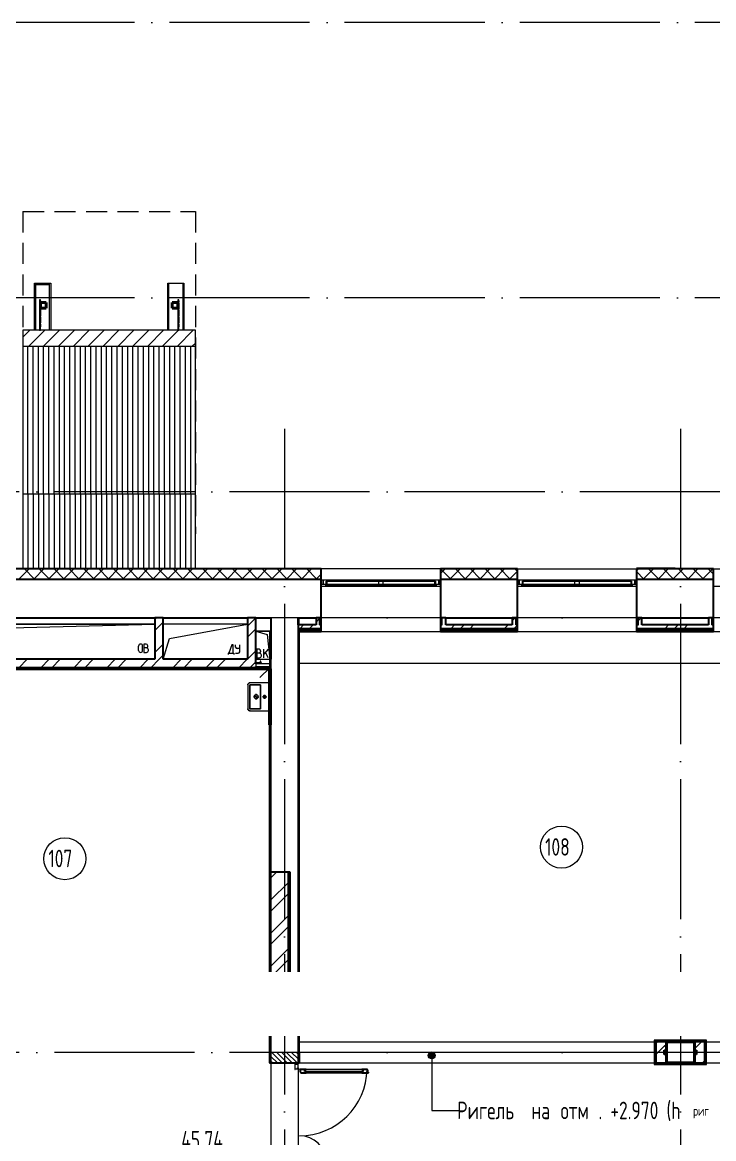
# Model space of a CAD drawing. Header units: millimetres. Extents: x -396912 to 182286, y -43638 to 41610.
# Drawn here: x -57349 to -47481, y -11860 to 4072 of the extents above; entities that cross this region are included whole.
import ezdxf
from ezdxf import colors
from ezdxf.entities.mleader import LeaderData, LeaderLine
from ezdxf.math import Vec2, Vec3

# ---------------------------------------------------------------- set-up
doc = ezdxf.new("R2010")
doc.units = ezdxf.units.MM
for name, pattern in [('ADSK_Линия сетки', [25, 20, -2.5, 0, -2.5]), ('ADSK_Сверху', [450, 300, -150]), ('ADSK_Штриховая_ш2 п1_5', [4.5, 3, -1.5]), ('ADSK_Штриховая_ш3 п1_5', [4.5, 3, -1.5])]:
    doc.linetypes.add(name, pattern=pattern)
for name, color, linetype, lineweight in [('_ Окна', 7, 'Continuous', 9), ('RC-Выноски', 7, 'Continuous', 0), ('Аннотация', 7, 'Continuous', 18), ('Витраж', 7, 'Continuous', 9), ('Двери', 252, 'Continuous', 9), ('Крыша', 7, 'Continuous', 9), ('Крыша штриховка', 7, 'Continuous', 9), ('Линии', 7, 'Continuous', 9), ('Марки помещений', 252, 'Continuous', 20), ('Несущие колонны', 252, 'Continuous', 18), ('Оборудование', 8, 'Continuous', 18), ('Ограждение', 252, 'Continuous', 9), ('Окна', 252, 'Continuous', 9), ('Оси', 252, 'Continuous', 9), ('Перекрытие', 252, 'Continuous', 18), ('Стены внутренние', 7, 'Continuous', 18), ('Стены наружные', 7, 'Continuous', 18), ('Стены штриховка', 7, 'Continuous', 9)]:
    doc.layers.add(name, color=color, linetype=linetype, lineweight=lineweight)
doc.layers.add('Двери открывание', color=7, linetype='Continuous', lineweight=9, true_color=0xc0c0c0)
doc.layers.add('Узлы', color=7, linetype='Continuous')
doc.styles.add('GOST Common_3', font='', dxfattribs={"height": 3.5})
doc.styles.add('GOST Common_5', font='', dxfattribs={"width": 0.9, "height": 2.5})
doc.styles.add('RubezhCAD', font='', dxfattribs={"oblique": 10})
doc.styles.get('GOST Common_3').set_extended_font_data('GOST 2.304 type A')
doc.styles.get('GOST Common_5').set_extended_font_data('GOST 2.304 type A')
doc.styles.get('RubezhCAD').set_extended_font_data('GOST type A')
pattern_1 = [(0, (-32121.8, 94), (0, 600), []), (90, (-32121.8, 94), (-600, 4e-14), [])]

# ---------------------------------------------------------------- blocks, each defined once
blk = doc.blocks.new('1 этаж')
at = {"layer": 'Аннотация', "lineweight": 9, "true_color": 0x636466}
h = blk.add_hatch(color=251, dxfattribs=at)
edge = h.paths.add_edge_path()
edge.add_arc((-57207, -11589), 50, 0, 360)
at = {"layer": 'Двери', "lineweight": 18, "true_color": 0x636466}
h = blk.add_hatch(dxfattribs=at)
h.set_pattern_fill('FP_2', color=251, angle=-90, style=0, pattern_type=2)
h.set_pattern_definition([(315, (-59307.8, -12320.73), (35.3553, 35.3553), [])])
h.paths.add_polyline_path([(-59503, -13346), (-59113, -13346), (-59113, -13196), (-59503, -13196), (-59503, -13206)])
h.paths.add_polyline_path([(-59503, -11546), (-59503, -11696), (-59113, -11696), (-59113, -11546)])
at = {"layer": 'Ограждение', "true_color": 0x636466}
h = blk.add_hatch(dxfattribs=at)
h.set_pattern_fill('FP_25', color=251, style=0, pattern_type=2)
h.set_pattern_definition(pattern_1)
h.paths.add_polyline_path([(-54023, -11376), (-53288, -11376), (-53283, -11371), (-54033, -11371), (-54028, -11376)])
h = blk.add_hatch(dxfattribs=at)
h.set_pattern_fill('FP_25', color=251, style=0, pattern_type=2)
h.set_pattern_definition(pattern_1)
h.paths.add_polyline_path([(-53288, -11721), (-53283, -11721), (-53288, -11716), (-54028, -11716), (-54033, -11721), (-53292, -11721)])
at = {"color": 251, "lineweight": 18, "true_color": 0x636466}
for p, q in [((-61158, -5436), (-65458, -5436)), ((-65326, -5536), (-61158, -5436)), ((-59838, -5436), (-61038, -5436)), ((-60948, -5639), (-59838, -5436)), ((-59718, -5536), (-59554, -5580)), ((-59518, -5536), (-59718, -5536)), ((-59518, -5936), (-59518, -5536)), ((-61284, -5718), (-61314, -5718)), ((-61314, -5718), (-61314, -5838)), ((-61038, -5936), (-60948, -5639)), ((-60060, -5731), (-60103, -5851)), ((-60040, -5731), (-60060, -5731)), ((-60040, -5851), (-60040, -5731)), ((-60006, -5764), (-60006, -5731)), ((-59948, -5831), (-59948, -5731)), ((-59554, -5580), (-59518, -5936)), ((-61391, -5810), (-61391, -5747)), ((-61334, -5810), (-61334, -5747)), ((-61280, -5772), (-61314, -5772)), ((-61314, -5838), (-61277, -5838)), ((-61260, -5752), (-61260, -5742)), ((-61250, -5812), (-61250, -5802)), ((-60113, -5851), (-60113, -5866)), ((-60103, -5851), (-60113, -5851)), ((-60103, -5851), (-60040, -5851)), ((-60040, -5851), (-60030, -5851)), ((-60030, -5851), (-60030, -5866)), ((-60006, -5851), (-59968, -5851)), ((-59948, -5784), (-59986, -5784)), ((-59672, -5793), (-59702, -5793)), ((-59702, -5793), (-59702, -5913)), ((-59668, -5847), (-59702, -5847)), ((-59648, -5827), (-59648, -5817)), ((-59638, -5887), (-59638, -5877)), ((-59542, -5793), (-59602, -5865)), ((-59602, -5913), (-59602, -5793)), ((-59542, -5913), (-59578, -5836)), ((-59702, -5913), (-59665, -5913))]:
    blk.add_line(p, q, dxfattribs=at)
for centre, radius, start, end in [((-61362, -5747), 28.7, 0, 180), ((-61284, -5742), 23.3, 0, 90), ((-61362, -5810), 28.7, 180, 0), ((-61280, -5752), 20, 270, 0), ((-61280, -5802), 30, 0, 90), ((-61277, -5812), 26.7, 270, 0), ((-59986, -5764), 20, 180, 270), ((-59968, -5831), 20, 270, 0), ((-59672, -5817), 23.3, 0, 90), ((-59668, -5827), 20, 270, 0), ((-59668, -5877), 30, 0, 90), ((-59665, -5887), 26.7, 270, 0)]:
    blk.add_arc(centre, radius, start, end, dxfattribs=at)
at = {"layer": '_ Окна', "color": 251, "true_color": 0x636466}
for p, q in [((-58758, -4806), (-58783, -4806)), ((-58783, -4864), (-58758, -4864)), ((-58758, -4864), (-58758, -4806)), ((-57083, -4806), (-57108, -4806)), ((-57108, -4806), (-57108, -4864)), ((-57108, -4864), (-57083, -4864)), ((-55958, -4806), (-55983, -4806)), ((-55983, -4864), (-55958, -4864)), ((-55958, -4864), (-55958, -4806)), ((-54283, -4806), (-54308, -4806)), ((-54308, -4806), (-54308, -4864)), ((-54308, -4864), (-54283, -4864))]:
    blk.add_line(p, q, dxfattribs=at)
at = {"layer": '_ Окна', "color": 251, "lineweight": 18, "true_color": 0x636466}
for p, q in [((-58698, -4806), (-58758, -4806)), ((-58758, -4806), (-58758, -4864)), ((-58758, -4864), (-58720, -4864)), ((-58712, -4864), (-58712, -4823)), ((-58712, -4823), (-58700, -4823)), ((-58694, -4823), (-58698, -4806)), ((-57167, -4806), (-57172, -4823)), ((-57108, -4806), (-57167, -4806)), ((-57166, -4823), (-57154, -4823)), ((-57154, -4823), (-57154, -4864)), ((-57146, -4864), (-57108, -4864)), ((-57108, -4864), (-57108, -4806)), ((-55898, -4806), (-55958, -4806)), ((-55958, -4806), (-55958, -4864)), ((-55958, -4864), (-55920, -4864)), ((-55912, -4864), (-55912, -4823)), ((-55912, -4823), (-55900, -4823)), ((-55894, -4823), (-55898, -4806)), ((-54367, -4806), (-54372, -4823)), ((-54308, -4806), (-54367, -4806)), ((-54366, -4823), (-54354, -4823)), ((-54354, -4823), (-54354, -4864)), ((-54346, -4864), (-54308, -4864)), ((-54308, -4864), (-54308, -4806))]:
    blk.add_line(p, q, dxfattribs=at)
at = {"layer": 'Аннотация', "color": 251, "lineweight": 9, "true_color": 0x636466}
for p, q in [((-57207, -11589), (-57207, -12375)), ((-57207, -12375), (-56822, -12375))]:
    blk.add_line(p, q, dxfattribs=at)
blk.add_circle((-57207, -11589), 50, dxfattribs=at)
at = {"layer": 'Витраж', "color": 251, "lineweight": 18, "true_color": 0x636466, "extrusion": (0, 0, -1)}
for p, q in [((-62791, -805), (-62806, -805)), ((-62806, -805), (-62806, -820)), ((-62806, -820), (-62791, -820)), ((-62791, -836), (-62806, -836)), ((-62806, -836), (-62806, -851)), ((-62806, -851), (-62791, -851)), ((-62791, -936), (-62806, -936)), ((-62806, -936), (-62806, -951)), ((-62806, -951), (-62791, -951)), ((-62791, -820), (-62791, -805)), ((-62791, -846), (-62791, -836)), ((-62791, -951), (-62791, -936)), ((-60816, -805), (-60831, -805)), ((-60831, -805), (-60831, -820)), ((-60831, -820), (-60816, -820)), ((-60816, -836), (-60831, -836)), ((-60831, -836), (-60831, -846)), ((-60831, -851), (-60816, -851)), ((-60816, -936), (-60831, -936)), ((-60831, -936), (-60831, -951)), ((-60831, -951), (-60816, -951)), ((-60816, -820), (-60816, -805)), ((-60816, -851), (-60816, -836)), ((-60816, -951), (-60816, -936)), ((-62791, -1036), (-62806, -1036)), ((-62806, -1036), (-62806, -1051)), ((-62806, -1051), (-62791, -1051)), ((-62791, -1051), (-62791, -1036)), ((-60816, -1036), (-60831, -1036)), ((-60831, -1036), (-60831, -1051)), ((-60831, -1051), (-60816, -1051)), ((-60816, -1051), (-60816, -1036)), ((-62791, -1136), (-62806, -1136)), ((-62806, -1136), (-62806, -1151)), ((-62806, -1151), (-62791, -1151)), ((-62791, -1151), (-62791, -1136)), ((-60816, -1136), (-60831, -1136)), ((-60831, -1136), (-60831, -1151)), ((-60831, -1151), (-60816, -1151)), ((-60816, -1151), (-60816, -1136))]:
    blk.add_line(p, q, dxfattribs=at)
at = {"layer": 'Витраж', "color": 251, "true_color": 0x636466}
for p, q in [((-62806, -820), (-62806, -836)), ((-62806, -851), (-62806, -936)), ((-62806, -951), (-62806, -1036)), ((-62791, -820), (-62791, -836)), ((-62791, -926), (-62791, -936)), ((-62791, -951), (-62791, -1036)), ((-60831, -820), (-60831, -836)), ((-60831, -926), (-60831, -936)), ((-60831, -951), (-60831, -1036)), ((-60816, -820), (-60816, -836)), ((-60816, -851), (-60816, -936)), ((-60816, -951), (-60816, -1036)), ((-62806, -1051), (-62806, -1136)), ((-62791, -1051), (-62791, -1136)), ((-60831, -1051), (-60831, -1136)), ((-60816, -1051), (-60816, -1136)), ((-62806, -1151), (-62806, -1193)), ((-62791, -1151), (-62791, -1193)), ((-60831, -1151), (-60831, -1193)), ((-60816, -1151), (-60816, -1193))]:
    blk.add_line(p, q, dxfattribs=at)
at = {"layer": 'Витраж', "color": 251, "lineweight": 18, "true_color": 0x636466}
for p, q in [((-62791, -1193), (-62806, -1193)), ((-62806, -1193), (-62806, -1241)), ((-62806, -1241), (-62791, -1241)), ((-62791, -1241), (-62791, -1193)), ((-60816, -1193), (-60831, -1193)), ((-60831, -1193), (-60831, -1241)), ((-60831, -1241), (-60816, -1241)), ((-60816, -1241), (-60816, -1193))]:
    blk.add_line(p, q, dxfattribs=at)
at = {"layer": 'Двери', "color": 251, "linetype": 'ADSK_Штриховая_ш2 п1_5', "true_color": 0x636466}
for p, q in [((-59503, -11546), (-59503, -11696)), ((-59113, -11696), (-59113, -11546)), ((-59503, -11696), (-59113, -11696))]:
    blk.add_line(p, q, dxfattribs=at)
at = {"layer": 'Двери', "color": 251, "true_color": 0x636466}
for p, q in [((-59113, -11696), (-59163, -11696)), ((-59163, -11696), (-59163, -11716)), ((-59163, -11716), (-59113, -11716)), ((-59113, -11716), (-59163, -11716)), ((-59163, -11716), (-59163, -11788)), ((-59163, -11788), (-59155, -11788)), ((-59155, -11788), (-59155, -11779)), ((-59155, -11779), (-59121, -11779)), ((-59121, -11779), (-59121, -11765)), ((-59121, -11765), (-59113, -11765)), ((-59113, -11716), (-59113, -11696)), ((-59113, -11765), (-59113, -11716)), ((-58205, -11788), (-59001, -11788)), ((-59019, -11797), (-59019, -11818)), ((-58187, -11797), (-59019, -11797)), ((-59019, -11818), (-58187, -11818)), ((-59001, -11838), (-58205, -11838)), ((-58187, -11818), (-58187, -11797))]:
    blk.add_line(p, q, dxfattribs=at)
at = {"layer": 'Двери', "color": 251, "lineweight": 30, "true_color": 0x636466}
for p, q in [((-59001, -11788), (-59095, -11788)), ((-59095, -11788), (-59095, -11796)), ((-59001, -11797), (-59001, -11788)), ((-58129, -11788), (-58205, -11788)), ((-58205, -11797), (-58205, -11788)), ((-58129, -11796), (-58129, -11788)), ((-59095, -11796), (-59086, -11796)), ((-59086, -11796), (-59086, -11830)), ((-59086, -11830), (-59077, -11830)), ((-59077, -11830), (-59077, -11838)), ((-59077, -11838), (-59001, -11838)), ((-59019, -11797), (-59001, -11797)), ((-59019, -11818), (-59019, -11797)), ((-59001, -11818), (-59019, -11818)), ((-59001, -11838), (-59001, -11818)), ((-58187, -11797), (-58205, -11797)), ((-58205, -11818), (-58187, -11818)), ((-58205, -11838), (-58205, -11818)), ((-58205, -11838), (-58111, -11838)), ((-58187, -11818), (-58187, -11797)), ((-58120, -11796), (-58129, -11796)), ((-58120, -11830), (-58120, -11796)), ((-58111, -11830), (-58120, -11830)), ((-58111, -11838), (-58111, -11830))]:
    blk.add_line(p, q, dxfattribs=at)
at = {"layer": 'Двери открывание', "color": 251, "true_color": 0x636466}
for centre, radius, start, end in [((-59095, -11770), 966, 270, 358.9323), ((-59095, -13122), 386, 2.6728, 90)]:
    blk.add_arc(centre, radius, start, end, dxfattribs=at)
at = {"layer": 'Крыша', "color": 251, "linetype": 'Continuous', "true_color": 0x636466}
for p, q in [((-63041, -1339), (-62944, -1241)), ((-62958, -1468), (-62731, -1241)), ((-62746, -1468), (-62519, -1241)), ((-62534, -1468), (-62307, -1241)), ((-62322, -1468), (-62095, -1241)), ((-62109, -1468), (-61883, -1241)), ((-61897, -1468), (-61671, -1241)), ((-61685, -1468), (-61459, -1241)), ((-61473, -1468), (-61247, -1241)), ((-61261, -1468), (-61034, -1241)), ((-61049, -1468), (-60822, -1241)), ((-60837, -1468), (-60610, -1241)), ((-60625, -1468), (-60581, -1425))]:
    blk.add_line(p, q, dxfattribs=at)
at = {"layer": 'Крыша', "color": 251, "lineweight": 18, "true_color": 0x636466}
for p, q in [((-60581, -1241), (-63041, -1241)), ((-63041, -1241), (-63041, -1468)), ((-60581, -1468), (-60581, -1241)), ((-63041, -1468), (-60581, -1468))]:
    blk.add_line(p, q, dxfattribs=at)
at = {"layer": 'Крыша', "color": 251, "true_color": 0x636466}
for p, q in [((-63041, -1468), (-63041, -4644)), ((-60581, -4644), (-60581, -1468)), ((-63041, -3574), (-60581, -3574))]:
    blk.add_line(p, q, dxfattribs=at)
at = {"layer": 'Крыша штриховка', "color": 251, "linetype": 'Continuous', "true_color": 0x636466}
for p, q in [((-62972, -3574), (-62972, -1468)), ((-62897, -3574), (-62897, -1468)), ((-62822, -3574), (-62822, -1468)), ((-62747, -3574), (-62747, -1468)), ((-62672, -3574), (-62672, -1468)), ((-62597, -3574), (-62597, -1468)), ((-62522, -3574), (-62522, -1468)), ((-62447, -3574), (-62447, -1468)), ((-62372, -3574), (-62372, -1468)), ((-62297, -3574), (-62297, -1468)), ((-62222, -3574), (-62222, -1468)), ((-62147, -3574), (-62147, -1468)), ((-62072, -3574), (-62072, -1468)), ((-61997, -3574), (-61997, -1468)), ((-61922, -3574), (-61922, -1468)), ((-61847, -3574), (-61847, -1468)), ((-61772, -3574), (-61772, -1468)), ((-61697, -3574), (-61697, -1468)), ((-61622, -3574), (-61622, -1468)), ((-61547, -3574), (-61547, -1468)), ((-61472, -3574), (-61472, -1468)), ((-61397, -3574), (-61397, -1468)), ((-61322, -3574), (-61322, -1468)), ((-61247, -3574), (-61247, -1468)), ((-61172, -3574), (-61172, -1468)), ((-61097, -3574), (-61097, -1468)), ((-61022, -3574), (-61022, -1468)), ((-60947, -3574), (-60947, -1468)), ((-60872, -3574), (-60872, -1468)), ((-60797, -3574), (-60797, -1468)), ((-60722, -3574), (-60722, -1468)), ((-60647, -3574), (-60647, -1468)), ((-62972, -3574), (-62972, -4644)), ((-62897, -3574), (-62897, -4644)), ((-62822, -3574), (-62822, -4644)), ((-62747, -3574), (-62747, -4644)), ((-62672, -3574), (-62672, -4644)), ((-62597, -3574), (-62597, -4644)), ((-62522, -3574), (-62522, -4644)), ((-62447, -3574), (-62447, -4644)), ((-62372, -3574), (-62372, -4644)), ((-62297, -3574), (-62297, -4644)), ((-62222, -3574), (-62222, -4644)), ((-62147, -3574), (-62147, -4644)), ((-62072, -3574), (-62072, -4644)), ((-61997, -3574), (-61997, -4644)), ((-61922, -3574), (-61922, -4644)), ((-61847, -3574), (-61847, -4644)), ((-61772, -3574), (-61772, -4644)), ((-61697, -3574), (-61697, -4644)), ((-61622, -3574), (-61622, -4644)), ((-61547, -3574), (-61547, -4644)), ((-61472, -3574), (-61472, -4644)), ((-61397, -3574), (-61397, -4644)), ((-61322, -3574), (-61322, -4644)), ((-61247, -3574), (-61247, -4644)), ((-61172, -3574), (-61172, -4644)), ((-61097, -3574), (-61097, -4644)), ((-61022, -3574), (-61022, -4644)), ((-60947, -3574), (-60947, -4644)), ((-60872, -3574), (-60872, -4644)), ((-60797, -3574), (-60797, -4644)), ((-60722, -3574), (-60722, -4644)), ((-60647, -3574), (-60647, -4644))]:
    blk.add_line(p, q, dxfattribs=at)
at = {"layer": 'Линии', "color": 251, "linetype": 'ADSK_Штриховая_ш3 п1_5', "lineweight": 18, "ltscale": 100, "true_color": 0x636466}
for p, q in [((-63041, 456), (-60581, 456)), ((-63041, 456), (-63041, -4144)), ((-60581, 456), (-60581, -4144))]:
    blk.add_line(p, q, dxfattribs=at)
at = {"layer": 'Линии', "color": 251, "linetype": 'ADSK_Сверху', "ltscale": 100, "true_color": 0x636466}
for p, q in [((-59083, -11396), (-48253, -11396)), ((-59083, -11696), (-48253, -11696))]:
    blk.add_line(p, q, dxfattribs=at)
at = {"layer": 'Марки помещений', "color": 251, "true_color": 0x636466}
for centre in [(-55354, -8616), (-62444, -8782)]:
    blk.add_circle(centre, 300, dxfattribs=at)
at = {"layer": 'Несущие колонны', "color": 251, "lineweight": 40, "true_color": 0x636466}
for p, q in [((-62791, -926), (-62791, -846)), ((-62791, -846), (-62711, -846)), ((-62711, -846), (-62791, -846)), ((-62791, -846), (-62791, -926)), ((-62711, -926), (-62791, -926)), ((-62791, -926), (-62711, -926)), ((-62711, -846), (-62711, -926)), ((-62711, -926), (-62711, -846)), ((-60911, -926), (-60911, -846)), ((-60911, -846), (-60831, -846)), ((-60831, -846), (-60911, -846)), ((-60911, -846), (-60911, -926)), ((-60831, -926), (-60911, -926)), ((-60911, -926), (-60831, -926)), ((-60831, -846), (-60831, -926)), ((-60831, -926), (-60831, -846)), ((-53858, -11396), (-53458, -11396)), ((-53858, -11696), (-53858, -11396)), ((-53458, -11396), (-53858, -11396)), ((-53858, -11396), (-53858, -11696)), ((-53458, -11396), (-53458, -11696)), ((-53458, -11696), (-53458, -11396)), ((-53458, -11696), (-53858, -11696)), ((-53858, -11696), (-53458, -11696))]:
    blk.add_line(p, q, dxfattribs=at)
at = {"layer": 'Оборудование', "color": 251, "true_color": 0x636466}
for p, q in [((-59718, -6001), (-59718, -6037)), ((-59518, -6001), (-59718, -6001)), ((-59717, -6038), (-59519, -6038)), ((-59711, -6038), (-59711, -6048)), ((-59710, -6049), (-59526, -6049)), ((-59702, -5985), (-59702, -5990)), ((-59656, -5985), (-59702, -5985)), ((-59702, -5990), (-59656, -5990)), ((-59699, -6050), (-59699, -6056)), ((-59690, -6049), (-59690, -6048)), ((-59690, -6049), (-59690, -6048)), ((-59661, -5985), (-59661, -6001)), ((-59642, -5985), (-59661, -5985)), ((-59657, -5983), (-59659, -5985)), ((-59657, -5965), (-59657, -5983)), ((-59645, -5965), (-59657, -5965)), ((-59645, -5983), (-59657, -5983)), ((-59638, -5985), (-59646, -5985)), ((-59646, -5990), (-59638, -5990)), ((-59645, -5983), (-59645, -5965)), ((-59643, -5985), (-59645, -5983)), ((-59642, -6001), (-59642, -5985)), ((-59638, -5990), (-59638, -5985)), ((-59546, -6048), (-59546, -6049)), ((-59546, -6049), (-59546, -6048)), ((-59537, -6056), (-59537, -6050)), ((-59525, -6048), (-59525, -6038)), ((-59518, -6037), (-59518, -6001)), ((-59699, -6056), (-59537, -6056)), ((-59690, -6056), (-59690, -6058)), ((-59690, -6058), (-59686, -6058)), ((-59625, -6058), (-59686, -6058)), ((-59518, -6056), (-59659, -6197)), ((-59625, -6058), (-59621, -6058)), ((-59621, -6058), (-59621, -6056))]:
    blk.add_line(p, q, dxfattribs=at)
for points, knots in [([(-59718, -6037), (-59718, -6037), (-59718, -6037), (-59718, -6038), (-59718, -6038), (-59717, -6038), (-59717, -6038), (-59717, -6038), (-59717, -6038), (-59717, -6038)], [0, 0, 0, 0, 0.166667, 0.333333, 0.458333, 0.583333, 0.708333, 0.833333, 1, 1, 1, 1]), ([(-59711, -6048), (-59711, -6048), (-59711, -6048), (-59711, -6048), (-59711, -6048), (-59710, -6049), (-59710, -6049), (-59710, -6049), (-59710, -6049), (-59710, -6049), (-59710, -6049)], [0, 0, 0, 0, 0.166667, 0.333333, 0.458333, 0.583333, 0.666667, 0.75, 0.833333, 1, 1, 1, 1]), ([(-59700, -6049), (-59700, -6049), (-59700, -6049), (-59700, -6049), (-59700, -6049), (-59699, -6049), (-59699, -6049), (-59699, -6049), (-59699, -6049), (-59699, -6050), (-59699, -6050), (-59699, -6050), (-59699, -6050)], [0, 0, 0, 0, 0.166667, 0.25, 0.333333, 0.416667, 0.5, 0.583333, 0.666667, 0.75, 0.833333, 1, 1, 1, 1]), ([(-59537, -6050), (-59537, -6050), (-59537, -6050), (-59537, -6050), (-59537, -6049), (-59536, -6049), (-59536, -6049), (-59536, -6049), (-59536, -6049), (-59536, -6049), (-59536, -6049), (-59535, -6049), (-59535, -6049)], [-1, -1, -1, -1, -0.833333, -0.75, -0.666667, -0.583333, -0.5, -0.416667, -0.333333, -0.25, -0.166667, 0, 0, 0, 0]), ([(-59526, -6049), (-59526, -6049), (-59526, -6049), (-59525, -6049), (-59525, -6049), (-59525, -6049), (-59525, -6048), (-59525, -6048), (-59525, -6048), (-59525, -6048), (-59525, -6048)], [-1, -1, -1, -1, -0.833333, -0.75, -0.666667, -0.583333, -0.458333, -0.333333, -0.166667, 0, 0, 0, 0]), ([(-59519, -6038), (-59519, -6038), (-59519, -6038), (-59518, -6038), (-59518, -6038), (-59518, -6038), (-59518, -6038), (-59518, -6037), (-59518, -6037), (-59518, -6037)], [-1, -1, -1, -1, -0.833333, -0.75, -0.583333, -0.458333, -0.333333, -0.166667, 0, 0, 0, 0])]:
    blk.add_open_spline(points, degree=3, knots=knots, dxfattribs=at)
at = {"layer": 'Ограждение', "color": 251, "true_color": 0x636466}
for p, q in [((-57083, -4896), (-58783, -4896)), ((-54283, -4896), (-55983, -4896)), ((-51483, -4896), (-53183, -4896)), ((-59113, -5361), (-59098, -5361)), ((-59098, -5371), (-59113, -5371)), ((-59098, -5446), (-59098, -5346)), ((-57083, -5346), (-58783, -5346)), ((-54283, -5346), (-55983, -5346)), ((-51483, -5346), (-53183, -5346)), ((-51393, -5546), (-59098, -5546)), ((-51393, -5546), (-59098, -5546)), ((-58783, -5546), (-58783, -5541)), ((-57083, -5546), (-58783, -5546)), ((-57083, -5541), (-57083, -5546)), ((-55983, -5546), (-55983, -5541)), ((-54283, -5546), (-55983, -5546)), ((-54283, -5541), (-54283, -5546)), ((-53183, -5546), (-53183, -5541)), ((-51483, -5546), (-53183, -5546)), ((-51393, -5996), (-59098, -5996)), ((-59533, -6081), (-65258, -6081)), ((-59528, -6871), (-59528, -11696)), ((-54028, -11376), (-54033, -11371)), ((-54033, -11371), (-54033, -11721)), ((-53283, -11371), (-54033, -11371)), ((-53283, -11371), (-53288, -11376)), ((-53283, -11721), (-53283, -11371)), ((-59093, -11546), (-59088, -11546)), ((-59088, -11696), (-59088, -11546)), ((-59523, -11696), (-59528, -11696)), ((-59088, -11696), (-59093, -11696)), ((-54028, -11716), (-54033, -11721)), ((-54033, -11721), (-53283, -11721)), ((-53288, -11716), (-53283, -11721))]:
    blk.add_line(p, q, dxfattribs=at)
at = {"layer": 'Окна', "color": 251, "true_color": 0x636466}
for p, q in [((-58720, -4864), (-57948, -4864)), ((-58720, -4881), (-58720, -4864)), ((-57948, -4881), (-58720, -4881)), ((-58700, -4823), (-57968, -4823)), ((-58700, -4864), (-58700, -4823)), ((-57167, -4806), (-58698, -4806)), ((-57968, -4823), (-57898, -4823)), ((-57968, -4823), (-57968, -4864)), ((-57948, -4864), (-57918, -4864)), ((-57948, -4864), (-57948, -4881)), ((-57918, -4881), (-57948, -4881)), ((-57918, -4864), (-57146, -4864)), ((-57918, -4881), (-57918, -4864)), ((-57146, -4881), (-57918, -4881)), ((-57898, -4823), (-57166, -4823)), ((-57898, -4864), (-57898, -4823)), ((-57166, -4823), (-57166, -4864)), ((-57146, -4864), (-57146, -4881)), ((-55920, -4864), (-55148, -4864)), ((-55920, -4881), (-55920, -4864)), ((-55148, -4881), (-55920, -4881)), ((-55900, -4823), (-55168, -4823)), ((-55900, -4864), (-55900, -4823)), ((-54367, -4806), (-55898, -4806)), ((-55168, -4823), (-55098, -4823)), ((-55168, -4823), (-55168, -4864)), ((-55148, -4864), (-55118, -4864)), ((-55148, -4864), (-55148, -4881)), ((-55118, -4881), (-55148, -4881)), ((-55118, -4864), (-54346, -4864)), ((-55118, -4881), (-55118, -4864)), ((-54346, -4881), (-55118, -4881)), ((-55098, -4823), (-54366, -4823)), ((-55098, -4864), (-55098, -4823)), ((-54366, -4823), (-54366, -4864)), ((-54346, -4864), (-54346, -4881))]:
    blk.add_line(p, q, dxfattribs=at)
at = {"layer": 'Оси', "color": 251, "linetype": 'ADSK_Линия сетки', "ltscale": 100, "true_color": 0x636466}
for p, q in [((-26450, 3154), (-72530, 3154)), ((-26450, -776), (-72530, -776)), ((-59308, -2646), (-59308, -33772)), ((-53658, -2646), (-53658, -33772)), ((4409, -3546), (-72530, -3546)), ((4409, -5346), (-72530, -5346)), ((4409, -11546), (-72530, -11546))]:
    blk.add_line(p, q, dxfattribs=at)
at = {"layer": 'Перекрытие', "color": 251, "ltscale": 100, "true_color": 0x636466}
for p, q in [((-65458, -5436), (-61158, -5436)), ((-59718, -5536), (-59518, -5536)), ((-59518, -5536), (-59518, -5936)), ((-54033, -11546), (-59088, -11546)), ((-51403, -11546), (-53283, -11546))]:
    blk.add_line(p, q, dxfattribs=at)
at = {"layer": 'Стены внутренние', "color": 251, "lineweight": 30, "true_color": 0x636466}
for p, q in [((-58783, -4644), (-66160, -4644)), ((-58783, -4786), (-58783, -4644)), ((-55983, -4644), (-57083, -4644)), ((-57083, -4644), (-57083, -4786)), ((-55983, -4786), (-55983, -4644)), ((-53183, -4644), (-54283, -4644)), ((-54283, -4644), (-54283, -4786)), ((-53183, -4786), (-53183, -4644)), ((-58783, -4796), (-66008, -4796)), ((-58783, -5346), (-58783, -4796)), ((-55983, -4796), (-57083, -4796)), ((-57083, -4796), (-57083, -5346)), ((-55983, -5346), (-55983, -4796)), ((-53183, -4796), (-54283, -4796)), ((-54283, -4796), (-54283, -5346)), ((-53183, -5346), (-53183, -4796)), ((-65458, -5346), (-61158, -5346)), ((-61038, -5346), (-59838, -5346)), ((-59718, -5346), (-59503, -5346)), ((-59503, -5346), (-59503, -5936)), ((-59113, -5346), (-58858, -5346)), ((-59113, -5446), (-59113, -5346)), ((-57008, -5346), (-56058, -5346)), ((-54208, -5346), (-53258, -5346)), ((-59503, -6071), (-59503, -6871)), ((-59503, -8971), (-59233, -8971)), ((-59233, -8971), (-59233, -10671)), ((-59233, -10671), (-59503, -10671)), ((-59503, -11696), (-59113, -11696))]:
    blk.add_line(p, q, dxfattribs=at)
at = {"layer": 'Стены внутренние', "color": 251, "linetype": 'Continuous', "lineweight": 9, "true_color": 0x636466}
for p, q in [((-63094, -4786), (-62954, -4646)), ((-62880, -4786), (-63020, -4646)), ((-62882, -4786), (-62742, -4646)), ((-62668, -4786), (-62808, -4646)), ((-62670, -4786), (-62530, -4646)), ((-62456, -4786), (-62596, -4646)), ((-62488, -4645), (-62489, -4646)), ((-62457, -4786), (-62317, -4646)), ((-62244, -4786), (-62384, -4646)), ((-62245, -4786), (-62105, -4646)), ((-62032, -4786), (-62172, -4646)), ((-62033, -4786), (-61893, -4646)), ((-61820, -4786), (-61960, -4646)), ((-61821, -4786), (-61681, -4646)), ((-61818, -4646), (-61819, -4644)), ((-61607, -4786), (-61747, -4646)), ((-61609, -4786), (-61469, -4646)), ((-61395, -4786), (-61535, -4646)), ((-61397, -4786), (-61257, -4646)), ((-61183, -4786), (-61323, -4646)), ((-61185, -4786), (-61045, -4646)), ((-60971, -4786), (-61111, -4646)), ((-60972, -4786), (-60832, -4646)), ((-60759, -4786), (-60899, -4646)), ((-60760, -4786), (-60620, -4646)), ((-60728, -4644), (-60728, -4644)), ((-60547, -4786), (-60687, -4646)), ((-60548, -4786), (-60408, -4646)), ((-60493, -4644), (-60494, -4646)), ((-60335, -4786), (-60475, -4646)), ((-60410, -4646), (-60411, -4644)), ((-60336, -4786), (-60196, -4646)), ((-60123, -4786), (-60263, -4646)), ((-60124, -4786), (-59984, -4646)), ((-59910, -4786), (-60050, -4646)), ((-59912, -4786), (-59772, -4646)), ((-59698, -4786), (-59838, -4646)), ((-59700, -4786), (-59560, -4646)), ((-59672, -4644), (-59673, -4646)), ((-59486, -4786), (-59626, -4646)), ((-59488, -4786), (-59348, -4646)), ((-59274, -4786), (-59414, -4646)), ((-59275, -4786), (-59135, -4646)), ((-59062, -4786), (-59202, -4646)), ((-59063, -4786), (-58923, -4646)), ((-59002, -4646), (-59003, -4644)), ((-58850, -4786), (-58990, -4646)), ((-58851, -4786), (-58785, -4719)), ((-57081, -4712), (-57014, -4646)), ((-56941, -4786), (-57081, -4646)), ((-56942, -4786), (-56802, -4646)), ((-56728, -4786), (-56868, -4646)), ((-56856, -4644), (-56857, -4646)), ((-56730, -4786), (-56590, -4646)), ((-56516, -4786), (-56656, -4646)), ((-56622, -4644), (-56623, -4646)), ((-56539, -4646), (-56540, -4644)), ((-56518, -4786), (-56378, -4646)), ((-56304, -4786), (-56444, -4646)), ((-56306, -4786), (-56166, -4646)), ((-56092, -4786), (-56232, -4646)), ((-56093, -4786), (-55985, -4677)), ((-55985, -4681), (-56020, -4646)), ((-54281, -4670), (-54256, -4646)), ((-54183, -4786), (-54281, -4688)), ((-54184, -4786), (-54044, -4646)), ((-53971, -4786), (-54111, -4646)), ((-53972, -4786), (-53832, -4646)), ((-53759, -4786), (-53899, -4646)), ((-53806, -4644), (-53807, -4646)), ((-53760, -4786), (-53620, -4646)), ((-53723, -4646), (-53724, -4644)), ((-53546, -4786), (-53686, -4646)), ((-53548, -4786), (-53408, -4646)), ((-53334, -4786), (-53474, -4646)), ((-53336, -4786), (-53196, -4646)), ((-53185, -4723), (-53262, -4646)), ((-57083, -4783), (-57082, -4783))]:
    blk.add_line(p, q, dxfattribs=at)
at = {"layer": 'Стены внутренние', "color": 251, "true_color": 0x636466}
for p, q in [((-55983, -4644), (-54283, -4644)), ((-53183, -4644), (-51483, -4644)), ((-59503, -6056), (-59503, -6071)), ((-59503, -6871), (-59503, -8971)), ((-59503, -10671), (-59503, -13786)), ((-59113, -11696), (-59113, -11546)), ((-59113, -11765), (-59113, -13127))]:
    blk.add_line(p, q, dxfattribs=at)
at = {"layer": 'Стены наружные', "color": 251, "true_color": 0x636466}
for p, q in [((-62876, -1241), (-62876, -569)), ((-62876, -569), (-62646, -569)), ((-62861, -584), (-62861, -1241)), ((-62661, -584), (-62861, -584)), ((-62861, -1241), (-62861, -586)), ((-62861, -586), (-62661, -586)), ((-62661, -1241), (-62661, -584)), ((-62646, -569), (-62646, -1241)), ((-60976, -569), (-60746, -569)), ((-60976, -1241), (-60976, -569)), ((-60961, -1241), (-60961, -584)), ((-60761, -584), (-60761, -1241)), ((-60746, -569), (-60746, -1241)), ((-59306, -4639), (-56508, -4639)), ((-59306, -4644), (-59306, -4639)), ((-58783, -4639), (-58783, -4644)), ((-57083, -4644), (-58783, -4644)), ((-57083, -4644), (-57083, -4639)), ((-56508, -4639), (-56508, -4644)), ((-59718, -5936), (-59518, -5936)), ((-59503, -11696), (-59503, -10671))]:
    blk.add_line(p, q, dxfattribs=at)
at = {"layer": 'Стены наружные', "color": 251, "lineweight": 30, "true_color": 0x636466}
for p, q in [((-53733, -4639), (-54283, -4639)), ((-54283, -4639), (-54283, -4644)), ((-53733, -4644), (-53733, -4639)), ((-58783, -4796), (-58783, -4786)), ((-57083, -4786), (-57083, -4796)), ((-55983, -4796), (-55983, -4786)), ((-54283, -4786), (-54283, -4796)), ((-53183, -4796), (-53183, -4786)), ((-61158, -5346), (-61158, -5936)), ((-61038, -5346), (-61158, -5346)), ((-61038, -5936), (-61038, -5346)), ((-59838, -5346), (-59838, -5936)), ((-59718, -5346), (-59838, -5346)), ((-59718, -6001), (-59718, -5346)), ((-58858, -5346), (-58858, -5446)), ((-58783, -5346), (-58858, -5346)), ((-58783, -5541), (-58783, -5346)), ((-57083, -5346), (-57083, -5541)), ((-57008, -5346), (-57083, -5346)), ((-57008, -5446), (-57008, -5346)), ((-56058, -5346), (-56058, -5446)), ((-55983, -5346), (-56058, -5346)), ((-55983, -5541), (-55983, -5346)), ((-54283, -5346), (-54283, -5541)), ((-54208, -5346), (-54283, -5346)), ((-54208, -5446), (-54208, -5346)), ((-53258, -5346), (-53258, -5446)), ((-53183, -5346), (-53258, -5346)), ((-53183, -5541), (-53183, -5346)), ((-59113, -5446), (-59113, -11546)), ((-58858, -5446), (-59113, -5446)), ((-59098, -5536), (-59095, -5536)), ((-59098, -11546), (-59098, -5536)), ((-59095, -5536), (-59095, -5541)), ((-59095, -5541), (-58783, -5541)), ((-57083, -5541), (-55983, -5541)), ((-56058, -5446), (-57008, -5446)), ((-54283, -5541), (-53183, -5541)), ((-53258, -5446), (-54208, -5446)), ((-61158, -5936), (-65458, -5936)), ((-59838, -5936), (-61038, -5936)), ((-59718, -6056), (-59718, -6037)), ((-59503, -5936), (-59518, -5936)), ((-59518, -5936), (-59518, -6001)), ((-59518, -6037), (-59518, -6056)), ((-59503, -6056), (-59503, -5936)), ((-59699, -6056), (-65283, -6056)), ((-65273, -6076), (-59533, -6076)), ((-59503, -6056), (-59537, -6056)), ((-59533, -6076), (-59533, -6871)), ((-59533, -6871), (-59523, -6871)), ((-59523, -6871), (-59523, -11696)), ((-59503, -10671), (-59503, -8971)), ((-59253, -10671), (-59253, -8971)), ((-59503, -10671), (-59503, -10671)), ((-53288, -11376), (-54028, -11376)), ((-54028, -11376), (-54028, -11716)), ((-53293, -11381), (-54023, -11381)), ((-54023, -11381), (-54023, -11711)), ((-53458, -11396), (-54008, -11396)), ((-54008, -11396), (-54008, -11696)), ((-53858, -11516), (-53858, -11396)), ((-53308, -11396), (-53458, -11396)), ((-53458, -11396), (-53458, -11516)), ((-53308, -11696), (-53308, -11396)), ((-53293, -11711), (-53293, -11381)), ((-53288, -11716), (-53288, -11376)), ((-59093, -11546), (-59098, -11546)), ((-59093, -11696), (-59093, -11546)), ((-53888, -11576), (-53888, -11516)), ((-53888, -11516), (-53858, -11516)), ((-53858, -11576), (-53888, -11576)), ((-53858, -11696), (-53858, -11576)), ((-53458, -11516), (-53428, -11516)), ((-53428, -11576), (-53458, -11576)), ((-53458, -11576), (-53458, -11696)), ((-53428, -11516), (-53428, -11576)), ((-59523, -11696), (-59503, -11696)), ((-59113, -11696), (-59093, -11696)), ((-54028, -11716), (-53288, -11716)), ((-54023, -11711), (-53293, -11711)), ((-54008, -11696), (-53458, -11696)), ((-53458, -11696), (-53308, -11696))]:
    blk.add_line(p, q, dxfattribs=at)
at = {"layer": 'Стены наружные', "color": 251, "linetype": 'Continuous', "lineweight": 9, "true_color": 0x636466}
for p, q in [((-54077, -4642), (-54079, -4639)), ((-53803, -4639), (-53806, -4644)), ((-61158, -5369), (-61135, -5346)), ((-61158, -5526), (-61038, -5406)), ((-59838, -5463), (-59720, -5346)), ((-58858, -5404), (-58808, -5354)), ((-58808, -5379), (-58795, -5366)), ((-58795, -5366), (-58783, -5354)), ((-57083, -5351), (-57078, -5346)), ((-56058, -5387), (-56016, -5346)), ((-54258, -5384), (-54220, -5346)), ((-59838, -5620), (-59718, -5500)), ((-59085, -5496), (-59035, -5446)), ((-59040, -5541), (-59035, -5536)), ((-58970, -5541), (-58965, -5536)), ((-58965, -5536), (-58950, -5521)), ((-58950, -5496), (-58900, -5446)), ((-58950, -5521), (-58937, -5508)), ((-58937, -5508), (-58925, -5496)), ((-58899, -5541), (-58894, -5536)), ((-58828, -5541), (-58823, -5536)), ((-57061, -5541), (-57056, -5536)), ((-57041, -5521), (-57028, -5508)), ((-57028, -5508), (-57016, -5496)), ((-56990, -5541), (-56985, -5536)), ((-56930, -5496), (-56880, -5446)), ((-56919, -5541), (-56914, -5536)), ((-56848, -5541), (-56843, -5536)), ((-56843, -5536), (-56828, -5521)), ((-56828, -5521), (-56816, -5508)), ((-56816, -5508), (-56803, -5496)), ((-56795, -5496), (-56745, -5446)), ((-56778, -5541), (-56773, -5536)), ((-56707, -5541), (-56702, -5536)), ((-56660, -5496), (-56610, -5446)), ((-56636, -5541), (-56631, -5536)), ((-56616, -5521), (-56604, -5508)), ((-56604, -5508), (-56591, -5496)), ((-56566, -5541), (-56561, -5536)), ((-56495, -5541), (-56490, -5536)), ((-56424, -5541), (-56419, -5536)), ((-56419, -5536), (-56404, -5521)), ((-56404, -5521), (-56392, -5508)), ((-56392, -5508), (-56379, -5496)), ((-56353, -5541), (-56348, -5536)), ((-56283, -5541), (-56278, -5536)), ((-56212, -5541), (-56207, -5536)), ((-56192, -5521), (-56180, -5508)), ((-56180, -5508), (-56167, -5496)), ((-56166, -5496), (-56116, -5446)), ((-56141, -5541), (-56136, -5536)), ((-56071, -5541), (-56066, -5536)), ((-56031, -5496), (-55983, -5447)), ((-56000, -5541), (-55995, -5536)), ((-55995, -5536), (-55983, -5524)), ((-54283, -5521), (-54270, -5508)), ((-54270, -5508), (-54258, -5496)), ((-54232, -5541), (-54227, -5536)), ((-54161, -5541), (-54156, -5536)), ((-54091, -5541), (-54086, -5536)), ((-54071, -5521), (-54058, -5508)), ((-54058, -5508), (-54046, -5496)), ((-54020, -5541), (-54015, -5536)), ((-53949, -5541), (-53944, -5536)), ((-53879, -5541), (-53874, -5536)), ((-53876, -5496), (-53826, -5446)), ((-53874, -5536), (-53859, -5521)), ((-53859, -5521), (-53846, -5508)), ((-53846, -5508), (-53834, -5496)), ((-53808, -5541), (-53803, -5536)), ((-53741, -5496), (-53691, -5446)), ((-53737, -5541), (-53732, -5536)), ((-53666, -5541), (-53661, -5536)), ((-53646, -5521), (-53634, -5508)), ((-53634, -5508), (-53621, -5496)), ((-53606, -5496), (-53556, -5446)), ((-53596, -5541), (-53591, -5536)), ((-53525, -5541), (-53520, -5536)), ((-53454, -5541), (-53449, -5536)), ((-53449, -5536), (-53434, -5521)), ((-53434, -5521), (-53422, -5508)), ((-53422, -5508), (-53409, -5496)), ((-53384, -5541), (-53379, -5536)), ((-53313, -5541), (-53308, -5536)), ((-53242, -5541), (-53237, -5536)), ((-53222, -5521), (-53210, -5508)), ((-53210, -5508), (-53197, -5496)), ((-61158, -5840), (-61038, -5720)), ((-59113, -5684), (-59098, -5669)), ((-61096, -5936), (-61038, -5877)), ((-59838, -5935), (-59718, -5815)), ((-63102, -6056), (-62982, -5936)), ((-62788, -6056), (-62668, -5936)), ((-62631, -6056), (-62511, -5936)), ((-62316, -6056), (-62196, -5936)), ((-62159, -6056), (-62039, -5936)), ((-61845, -6056), (-61725, -5936)), ((-61688, -6056), (-61568, -5936)), ((-61373, -6056), (-61253, -5936)), ((-61216, -6056), (-61096, -5936)), ((-60902, -6056), (-60782, -5936)), ((-60745, -6056), (-60625, -5936)), ((-60430, -6056), (-60310, -5936)), ((-60273, -6056), (-60153, -5936)), ((-59959, -6056), (-59839, -5936)), ((-59802, -6056), (-59718, -5972)), ((-63040, -6076), (-63035, -6071)), ((-62970, -6076), (-62965, -6071)), ((-62899, -6076), (-62894, -6071)), ((-62894, -6071), (-62879, -6056)), ((-62828, -6076), (-62823, -6071)), ((-62757, -6076), (-62752, -6071)), ((-62687, -6076), (-62682, -6071)), ((-62616, -6076), (-62611, -6071)), ((-62545, -6076), (-62540, -6071)), ((-62475, -6076), (-62470, -6071)), ((-62470, -6071), (-62455, -6056)), ((-62404, -6076), (-62399, -6071)), ((-62333, -6076), (-62328, -6071)), ((-62262, -6076), (-62257, -6071)), ((-62192, -6076), (-62187, -6071)), ((-62121, -6076), (-62116, -6071)), ((-62050, -6076), (-62045, -6071)), ((-62045, -6071), (-62030, -6056)), ((-61980, -6076), (-61975, -6071)), ((-61909, -6076), (-61904, -6071)), ((-61838, -6076), (-61833, -6071)), ((-61768, -6076), (-61763, -6071)), ((-61697, -6076), (-61692, -6071)), ((-61626, -6076), (-61621, -6071)), ((-61621, -6071), (-61606, -6056)), ((-61555, -6076), (-61550, -6071)), ((-61485, -6076), (-61480, -6071)), ((-61414, -6076), (-61409, -6071)), ((-61343, -6076), (-61338, -6071)), ((-61273, -6076), (-61268, -6071)), ((-61202, -6076), (-61197, -6071)), ((-61197, -6071), (-61182, -6056)), ((-61131, -6076), (-61126, -6071)), ((-61060, -6076), (-61055, -6071)), ((-60990, -6076), (-60985, -6071)), ((-60919, -6076), (-60914, -6071)), ((-60848, -6076), (-60843, -6071)), ((-60778, -6076), (-60773, -6071)), ((-60773, -6071), (-60758, -6056)), ((-60707, -6076), (-60702, -6071)), ((-60636, -6076), (-60631, -6071)), ((-60565, -6076), (-60560, -6071)), ((-60495, -6076), (-60490, -6071)), ((-60424, -6076), (-60419, -6071)), ((-60353, -6076), (-60348, -6071)), ((-60348, -6071), (-60333, -6056)), ((-60283, -6076), (-60278, -6071)), ((-60212, -6076), (-60207, -6071)), ((-60141, -6076), (-60136, -6071)), ((-60070, -6076), (-60065, -6071)), ((-60000, -6076), (-59995, -6071)), ((-59929, -6076), (-59924, -6071)), ((-59924, -6071), (-59909, -6056)), ((-59858, -6076), (-59853, -6071)), ((-59788, -6076), (-59783, -6071)), ((-59717, -6076), (-59712, -6071)), ((-59646, -6076), (-59641, -6071)), ((-59575, -6076), (-59570, -6071)), ((-59533, -6104), (-59503, -6074)), ((-59113, -6108), (-59098, -6093)), ((-59533, -6528), (-59503, -6498)), ((-59113, -6532), (-59098, -6517)), ((-59523, -6872), (-59522, -6871)), ((-59523, -6942), (-59518, -6937)), ((-59523, -7013), (-59518, -7008)), ((-59518, -6937), (-59503, -6922)), ((-59113, -6957), (-59098, -6942)), ((-59523, -7084), (-59518, -7079)), ((-59523, -7154), (-59518, -7149)), ((-59523, -7225), (-59518, -7220)), ((-59523, -7296), (-59518, -7291)), ((-59523, -7367), (-59518, -7362)), ((-59523, -7437), (-59518, -7432)), ((-59518, -7362), (-59503, -7347)), ((-59113, -7381), (-59098, -7366)), ((-59523, -7508), (-59518, -7503)), ((-59523, -7579), (-59518, -7574)), ((-59523, -7649), (-59518, -7644)), ((-59523, -7720), (-59518, -7715)), ((-59523, -7791), (-59518, -7786)), ((-59518, -7786), (-59503, -7771)), ((-59113, -7805), (-59098, -7790)), ((-59523, -7862), (-59518, -7857)), ((-59523, -7932), (-59518, -7927)), ((-59523, -8003), (-59518, -7998)), ((-59523, -8074), (-59518, -8069)), ((-59523, -8144), (-59518, -8139)), ((-59523, -8215), (-59518, -8210)), ((-59523, -8286), (-59518, -8281)), ((-59518, -8210), (-59503, -8195)), ((-59113, -8229), (-59098, -8214)), ((-59523, -8357), (-59518, -8352)), ((-59523, -8427), (-59518, -8422)), ((-59523, -8498), (-59518, -8493)), ((-59523, -8569), (-59518, -8564)), ((-59523, -8639), (-59518, -8634)), ((-59523, -8710), (-59518, -8705)), ((-59518, -8634), (-59503, -8619)), ((-59113, -8654), (-59098, -8639)), ((-59523, -8781), (-59518, -8776)), ((-59523, -8851), (-59518, -8846)), ((-59523, -8922), (-59518, -8917)), ((-59523, -8993), (-59518, -8988)), ((-59523, -9064), (-59518, -9059)), ((-59518, -9059), (-59503, -9044)), ((-59503, -9057), (-59416, -8971)), ((-59113, -9078), (-59098, -9063)), ((-59523, -9134), (-59518, -9129)), ((-59523, -9205), (-59518, -9200)), ((-59503, -9371), (-59253, -9121)), ((-59523, -9276), (-59518, -9271)), ((-59523, -9346), (-59518, -9341)), ((-59503, -9529), (-59253, -9279)), ((-59523, -9417), (-59518, -9412)), ((-59523, -9488), (-59518, -9483)), ((-59523, -9559), (-59518, -9554)), ((-59518, -9483), (-59503, -9468)), ((-59113, -9502), (-59098, -9487)), ((-59523, -9629), (-59518, -9624)), ((-59523, -9700), (-59518, -9695)), ((-59503, -9843), (-59253, -9593)), ((-59523, -9771), (-59518, -9766)), ((-59523, -9841), (-59518, -9836)), ((-59503, -10000), (-59253, -9750)), ((-59523, -9912), (-59518, -9907)), ((-59523, -9983), (-59518, -9978)), ((-59518, -9907), (-59503, -9892)), ((-59113, -9926), (-59098, -9911)), ((-59523, -10054), (-59518, -10049)), ((-59523, -10124), (-59518, -10119)), ((-59523, -10195), (-59518, -10190)), ((-59503, -10314), (-59253, -10064)), ((-59523, -10266), (-59518, -10261)), ((-59523, -10336), (-59518, -10331)), ((-59518, -10331), (-59503, -10316)), ((-59503, -10471), (-59253, -10221)), ((-59113, -10351), (-59098, -10336)), ((-59523, -10407), (-59518, -10402)), ((-59523, -10478), (-59518, -10473)), ((-59523, -10549), (-59518, -10544)), ((-59523, -10619), (-59518, -10614)), ((-59388, -10671), (-59253, -10536)), ((-59523, -10690), (-59518, -10685)), ((-59523, -10761), (-59518, -10756)), ((-59523, -10831), (-59518, -10826)), ((-59518, -10756), (-59503, -10741)), ((-59113, -10775), (-59098, -10760)), ((-59523, -10902), (-59518, -10897)), ((-59523, -10973), (-59518, -10968)), ((-59523, -11044), (-59518, -11039)), ((-59523, -11114), (-59518, -11109)), ((-59523, -11185), (-59518, -11180)), ((-59523, -11256), (-59518, -11251)), ((-59518, -11180), (-59503, -11165)), ((-59113, -11199), (-59098, -11184)), ((-59523, -11326), (-59518, -11321)), ((-59523, -11397), (-59518, -11392)), ((-59523, -11468), (-59518, -11463)), ((-54028, -11418), (-54023, -11413)), ((-54008, -11420), (-53984, -11396)), ((-54007, -11576), (-53888, -11457)), ((-53991, -11381), (-53986, -11376)), ((-53920, -11381), (-53915, -11376)), ((-53888, -11457), (-53858, -11427)), ((-53850, -11381), (-53845, -11376)), ((-53794, -11396), (-53779, -11381)), ((-53779, -11381), (-53774, -11376)), ((-53708, -11381), (-53703, -11376)), ((-53637, -11381), (-53632, -11376)), ((-53567, -11381), (-53562, -11376)), ((-53496, -11381), (-53491, -11376)), ((-53458, -11498), (-53428, -11468)), ((-53428, -11468), (-53355, -11396)), ((-53425, -11381), (-53420, -11376)), ((-53370, -11396), (-53355, -11381)), ((-53355, -11381), (-53350, -11376)), ((-53293, -11390), (-53288, -11385)), ((-53293, -11460), (-53288, -11455)), ((-59523, -11538), (-59518, -11533)), ((-59523, -11609), (-59518, -11604)), ((-59518, -11604), (-59503, -11589)), ((-59113, -11623), (-59098, -11608)), ((-59098, -11608), (-59093, -11603)), ((-54028, -11488), (-54023, -11483)), ((-54028, -11559), (-54023, -11554)), ((-54028, -11630), (-54023, -11625)), ((-54023, -11625), (-54008, -11610)), ((-54008, -11577), (-54007, -11576)), ((-53293, -11531), (-53288, -11526)), ((-53293, -11602), (-53288, -11597)), ((-59523, -11680), (-59518, -11675)), ((-59098, -11679), (-59093, -11674)), ((-54028, -11700), (-54023, -11695)), ((-53972, -11716), (-53967, -11711)), ((-53902, -11716), (-53897, -11711)), ((-53831, -11716), (-53826, -11711)), ((-53760, -11716), (-53755, -11711)), ((-53690, -11716), (-53685, -11711)), ((-53685, -11711), (-53670, -11696)), ((-53619, -11716), (-53614, -11711)), ((-53548, -11716), (-53543, -11711)), ((-53477, -11716), (-53472, -11711)), ((-53407, -11716), (-53402, -11711)), ((-53341, -11696), (-53308, -11663)), ((-53336, -11716), (-53331, -11711)), ((-53293, -11672), (-53288, -11667))]:
    blk.add_line(p, q, dxfattribs=at)
at = {"layer": 'Стены штриховка', "color": 251, "true_color": 0x636466}
for p, q in [((-58785, -4646), (-66160, -4646)), ((-58785, -4646), (-58785, -4786)), ((-55985, -4646), (-57081, -4646)), ((-57081, -4786), (-57081, -4646)), ((-55985, -4646), (-55985, -4786)), ((-53185, -4646), (-54281, -4646)), ((-54281, -4786), (-54281, -4646)), ((-53185, -4646), (-53185, -4786)), ((-66008, -4786), (-58783, -4786)), ((-57083, -4786), (-55983, -4786)), ((-54283, -4786), (-53183, -4786)), ((-58808, -5446), (-58808, -5346)), ((-58795, -5446), (-58795, -5346)), ((-57070, -5446), (-57070, -5346)), ((-57058, -5446), (-57058, -5346)), ((-56008, -5446), (-56008, -5346)), ((-55995, -5446), (-55995, -5346)), ((-54270, -5446), (-54270, -5346)), ((-54258, -5446), (-54258, -5346)), ((-53208, -5446), (-53208, -5346)), ((-53195, -5446), (-53195, -5346)), ((-58783, -5496), (-59113, -5496)), ((-58783, -5508), (-59113, -5508)), ((-58783, -5521), (-59113, -5521)), ((-59113, -5536), (-59098, -5536)), ((-59095, -5536), (-58783, -5536)), ((-58808, -5446), (-58783, -5446)), ((-57083, -5446), (-57058, -5446)), ((-55983, -5496), (-57083, -5496)), ((-55983, -5508), (-57083, -5508)), ((-55983, -5521), (-57083, -5521)), ((-57083, -5536), (-55983, -5536)), ((-56008, -5446), (-55983, -5446)), ((-54283, -5446), (-54258, -5446)), ((-53183, -5496), (-54283, -5496)), ((-53183, -5508), (-54283, -5508)), ((-53183, -5521), (-54283, -5521)), ((-54283, -5536), (-53183, -5536)), ((-53208, -5446), (-53183, -5446)), ((-65273, -6071), (-59503, -6071)), ((-59533, -6076), (-59533, -6071)), ((-59503, -6871), (-59523, -6871)), ((-59518, -6871), (-59518, -11696)), ((-59098, -11546), (-59113, -11546)), ((-59098, -11696), (-59098, -11546))]:
    blk.add_line(p, q, dxfattribs=at)
at = {"layer": 'Узлы', "color": 251, "lineweight": 9, "true_color": 0x636466}
for p, q in [((-59833, -6301), (-59833, -6471)), ((-59533, -6271), (-59803, -6271)), ((-59833, -6471), (-59833, -6641)), ((-59713, -6471), (-59753, -6471)), ((-59713, -6471), (-59713, -6431)), ((-59713, -6471), (-59713, -6511)), ((-59713, -6471), (-59673, -6471)), ((-59593, -6471), (-59623, -6471)), ((-59593, -6471), (-59593, -6441)), ((-59593, -6471), (-59593, -6501)), ((-59593, -6471), (-59563, -6471)), ((-59803, -6671), (-59533, -6671))]:
    blk.add_line(p, q, dxfattribs=at)
at = {"layer": 'Узлы', "color": 251, "true_color": 0x636466}
for p, q in [((-59803, -6641), (-59803, -6301)), ((-59803, -6301), (-59652, -6301)), ((-59652, -6301), (-59652, -6641)), ((-59652, -6641), (-59803, -6641))]:
    blk.add_line(p, q, dxfattribs=at)
for centre, start, end in [((-59803, -6301), 90, 180), ((-59803, -6641), 180, 270)]:
    blk.add_arc(centre, 30, start, end, dxfattribs=at)
at = {"layer": 'Узлы', "color": 251, "lineweight": 9, "true_color": 0x636466}
for centre, radius, start, end in [((-59713, -6471), 30, 90, 180), ((-59713, -6471), 30, 180, 270), ((-59713, -6471), 30, 0, 90.0077), ((-59713, -6471), 30, 270, 0), ((-59593, -6471), 20, 90, 180), ((-59593, -6471), 20, 180, 270), ((-59593, -6471), 20, 0, 90.0116), ((-59593, -6471), 20, 270, 0)]:
    blk.add_arc(centre, radius, start, end, dxfattribs=at)
at = {"layer": 'Аннотация', "color": 251, "true_color": 0x636466, "width": 0.9}
for s, height, style, p in [('Ригель', 250, 'GOST Common_3', (-56845, -12500)), ('. +2.970 (h', 250, 'GOST Common_3', (-54826, -12500)), ('на', 250, 'GOST Common_3', (-55785, -12500)), ('отм', 250, 'GOST Common_3', (-55368, -12500)), ('риг', 138.8, 'GOST Common_5', (-53477, -12451))]:
    blk.add_text(s, height=height, dxfattribs=dict(at, style=style)).set_placement(p)
at = {"layer": 'Марки помещений', "color": 251, "true_color": 0x636466, "style": 'GOST Common_3', "width": 0.9}
for s, p in [('108', (-55589, -8739)), ('107', (-62679, -8904)), ('%%U45,74', (-60781, -12917))]:
    blk.add_text(s, height=250, dxfattribs=at).set_placement(p)
blk = doc.blocks.new('_None')

msp = doc.modelspace()

# ---------------------------------------------------------------- block references
msp.add_blockref('1 этаж', (5702, 918))

# ---------------------------------------------------------------- next in the draw order: leaders
at = {"layer": 'RC-Выноски'}
ml = msp.add_multileader_mtext('Standard', dxfattribs=at)
ml.set_content('ВВГнг(А)-LSLTx 2х1,5\\Pс 1 этажа', color=256, style='RubezhCAD')
ml.set_leader_properties()
ml.set_arrow_properties(name='NONE')
ml.build(insert=Vec2(0, 0))
ml.multileader.update_dxf_attribs({"has_text_frame": 1, "text_left_attachment_type": 6, "text_right_attachment_type": 6, "dogleg_length": 2, "arrow_head_size": 400, "scale": 100})
ctx = ml.context
ctx.base_point, ctx.scale, ctx.char_height, ctx.arrow_head_size, ctx.landing_gap_size, ctx.plane_origin = Vec3(-183990, -9904), 100, 250, 400, 100, Vec3(-683576, -453596)
ctx.left_attachment, ctx.right_attachment, ctx.text_align_type = 6, 6, 1
notes = []
notes.append((ctx, [(0, (1, 1, 0), (-184190, -9904), (1, 0), 200, [(0, [(-184917, -10624)], 0, [])])]))
ctx.mtext.insert, ctx.mtext.width, ctx.mtext.defined_height, ctx.mtext.alignment, ctx.mtext.flow_direction = Vec3(-182458, -9604), 4286.59, 1161, 2, 5
ctx.mtext.has_bg_fill, ctx.mtext.bg_color, ctx.mtext.bg_scale_factor, ctx.mtext.bg_transparency, ctx.mtext.use_window_bg_color = 1, -1027028792, 1.5, 0, 1
for ctx, leaders in notes:
    for number, flags, end, landing, length, lines in leaders:
        leader = LeaderData()
        leader.index, (leader.has_last_leader_line, leader.has_dogleg_vector, leader.attachment_direction) = number, flags
        leader.last_leader_point, leader.dogleg_vector, leader.dogleg_length = Vec3(end), Vec3(landing), length
        for number, points, colour, breaks in lines:
            line = LeaderLine()
            line.index, line.vertices, line.color, line.breaks = number, Vec3.list(points), colors.encode_raw_color(colour), breaks
            leader.lines.append(line)
        ctx.leaders.append(leader)

doc.saveas('drawing.dxf')
